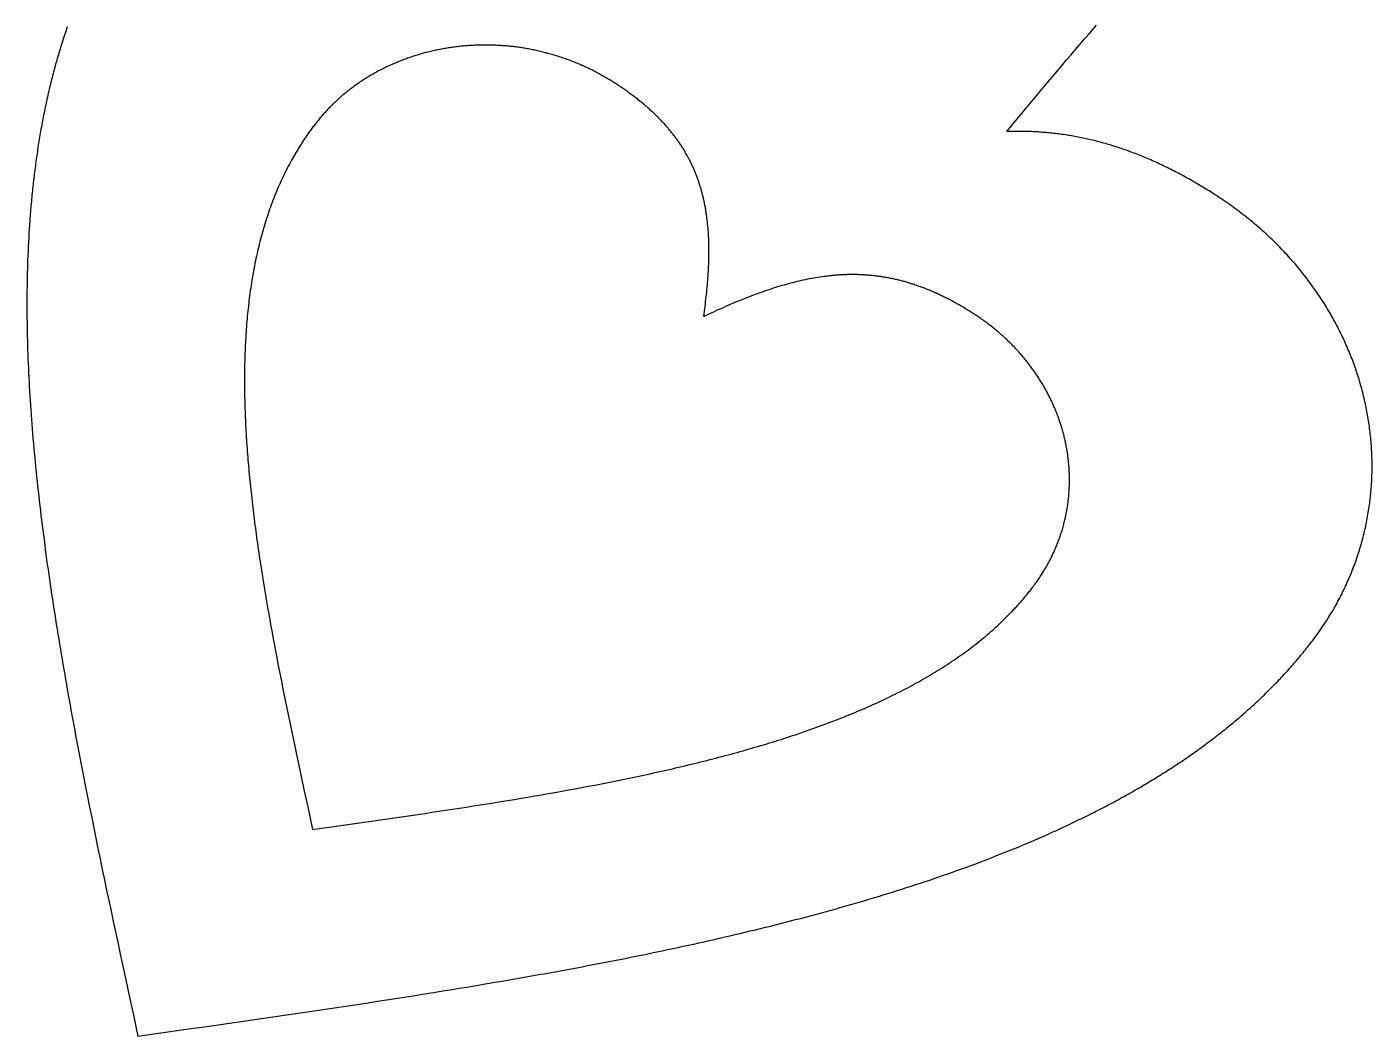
# Model space of a CAD drawing. Extents: x 1245 to 1830, y 1052 to 1456.
# Drawn here: x 1617.32 to 1649.19, y 1052.49 to 1076.4 of the extents above; entities that cross this region are included whole.
import ezdxf

# ---------------------------------------------------------------- set-up
doc = ezdxf.new("R2010")
doc.units = 0
doc.layers.add('color#3f3f3fff', color=1, linetype='CONTINUOUS')

msp = doc.modelspace()

# ---------------------------------------------------------------- linework, layer by layer
at = {"layer": 'color#3f3f3fff'}
msp.add_lwpolyline([(1618.276, 1076.405), (1618.261, 1076.361), (1618.246, 1076.318), (1618.231, 1076.274), (1618.216, 1076.23), (1618.202, 1076.186), (1618.188, 1076.142), (1618.173, 1076.098), (1618.159, 1076.054), (1618.145, 1076.01), (1618.131, 1075.965), (1618.118, 1075.921), (1618.104, 1075.877), (1618.09, 1075.832), (1618.077, 1075.787), (1618.064, 1075.743), (1618.051, 1075.698), (1618.038, 1075.653), (1618.025, 1075.608), (1618.012, 1075.563), (1618, 1075.518), (1617.987, 1075.473), (1617.975, 1075.427), (1617.963, 1075.382), (1617.95, 1075.336), (1617.938, 1075.291), (1617.927, 1075.245), (1617.915, 1075.2), (1617.903, 1075.154), (1617.892, 1075.108), (1617.881, 1075.062), (1617.869, 1075.016), (1617.858, 1074.97), (1617.847, 1074.924), (1617.836, 1074.877), (1617.826, 1074.831), (1617.815, 1074.785), (1617.805, 1074.738), (1617.794, 1074.692), (1617.784, 1074.645), (1617.774, 1074.598), (1617.764, 1074.551), (1617.754, 1074.505), (1617.744, 1074.458), (1617.735, 1074.411), (1617.725, 1074.363), (1617.716, 1074.316), (1617.706, 1074.269), (1617.697, 1074.222), (1617.688, 1074.174), (1617.679, 1074.127), (1617.671, 1074.079), (1617.662, 1074.031), (1617.653, 1073.984), (1617.645, 1073.936), (1617.637, 1073.888), (1617.628, 1073.84), (1617.62, 1073.792), (1617.612, 1073.744), (1617.604, 1073.696), (1617.597, 1073.648), (1617.589, 1073.599), (1617.581, 1073.551), (1617.574, 1073.502), (1617.567, 1073.454), (1617.559, 1073.405), (1617.552, 1073.357), (1617.545, 1073.308), (1617.539, 1073.259), (1617.532, 1073.21), (1617.525, 1073.161), (1617.519, 1073.112), (1617.512, 1073.063), (1617.506, 1073.014), (1617.5, 1072.965), (1617.494, 1072.915), (1617.488, 1072.866), (1617.482, 1072.816), (1617.476, 1072.767), (1617.471, 1072.717), (1617.465, 1072.668), (1617.46, 1072.618), (1617.454, 1072.568), (1617.449, 1072.518), (1617.444, 1072.468), (1617.439, 1072.418), (1617.434, 1072.368), (1617.429, 1072.318), (1617.425, 1072.268), (1617.42, 1072.217), (1617.416, 1072.167), (1617.411, 1072.117), (1617.407, 1072.066), (1617.403, 1072.016), (1617.399, 1071.965), (1617.395, 1071.914), (1617.391, 1071.863), (1617.387, 1071.813), (1617.38, 1071.711), (1617.373, 1071.609), (1617.367, 1071.506), (1617.361, 1071.404), (1617.356, 1071.301), (1617.351, 1071.198), (1617.346, 1071.094), (1617.341, 1070.99), (1617.337, 1070.887), (1617.334, 1070.782), (1617.331, 1070.678), (1617.328, 1070.573), (1617.326, 1070.468), (1617.324, 1070.363), (1617.322, 1070.258), (1617.321, 1070.152), (1617.32, 1070.046), (1617.319, 1069.94), (1617.319, 1069.834), (1617.319, 1069.727), (1617.32, 1069.62), (1617.321, 1069.513), (1617.322, 1069.406), (1617.324, 1069.299), (1617.326, 1069.191), (1617.328, 1069.083), (1617.331, 1068.975), (1617.334, 1068.866), (1617.337, 1068.758), (1617.341, 1068.649), (1617.345, 1068.54), (1617.349, 1068.43), (1617.354, 1068.321), (1617.359, 1068.211), (1617.364, 1068.101), (1617.37, 1067.991), (1617.376, 1067.881), (1617.382, 1067.77), (1617.389, 1067.66), (1617.396, 1067.549), (1617.403, 1067.437), (1617.411, 1067.326), (1617.419, 1067.215), (1617.427, 1067.103), (1617.436, 1066.991), (1617.445, 1066.879), (1617.454, 1066.766), (1617.463, 1066.654), (1617.473, 1066.541), (1617.483, 1066.428), (1617.493, 1066.315), (1617.504, 1066.202), (1617.514, 1066.089), (1617.526, 1065.975), (1617.537, 1065.861), (1617.549, 1065.747), (1617.561, 1065.633), (1617.573, 1065.519), (1617.585, 1065.404), (1617.598, 1065.29), (1617.611, 1065.175), (1617.624, 1065.06), (1617.638, 1064.945), (1617.652, 1064.829), (1617.666, 1064.714), (1617.68, 1064.598), (1617.695, 1064.482), (1617.709, 1064.366), (1617.725, 1064.25), (1617.74, 1064.134), (1617.755, 1064.018), (1617.771, 1063.901), (1617.787, 1063.784), (1617.803, 1063.667), (1617.82, 1063.55), (1617.836, 1063.433), (1617.853, 1063.316), (1617.87, 1063.198), (1617.888, 1063.081), (1617.905, 1062.963), (1617.923, 1062.845), (1617.941, 1062.727), (1617.959, 1062.609), (1617.978, 1062.491), (1617.996, 1062.372), (1618.015, 1062.254), (1618.034, 1062.135), (1618.053, 1062.016), (1618.073, 1061.897), (1618.092, 1061.778), (1618.112, 1061.659), (1618.132, 1061.54), (1618.152, 1061.42), (1618.172, 1061.301), (1618.193, 1061.181), (1618.214, 1061.062), (1618.234, 1060.942), (1618.255, 1060.822), (1618.277, 1060.702), (1618.298, 1060.581), (1618.319, 1060.461), (1618.341, 1060.341), (1618.363, 1060.22), (1618.385, 1060.1), (1618.407, 1059.979), (1618.429, 1059.858), (1618.452, 1059.737), (1618.474, 1059.616), (1618.497, 1059.495), (1618.52, 1059.374), (1618.543, 1059.253), (1618.566, 1059.132), (1618.589, 1059.01), (1618.613, 1058.889), (1618.636, 1058.767), (1618.66, 1058.645), (1618.708, 1058.402), (1618.756, 1058.158), (1618.805, 1057.914), (1618.854, 1057.669), (1618.903, 1057.424), (1618.953, 1057.179), (1619.003, 1056.934), (1619.054, 1056.689), (1619.105, 1056.443), (1619.156, 1056.197), (1619.208, 1055.951), (1619.26, 1055.705), (1619.312, 1055.458), (1619.364, 1055.212), (1619.417, 1054.965), (1619.47, 1054.718), (1619.523, 1054.471), (1619.576, 1054.224), (1619.629, 1053.977), (1619.736, 1053.483), (1619.843, 1052.988), (1619.95, 1052.493), (1620.494, 1052.57), (1621.037, 1052.647), (1621.579, 1052.724), (1621.851, 1052.762), (1622.122, 1052.801), (1622.393, 1052.84), (1622.663, 1052.878), (1622.934, 1052.918), (1623.204, 1052.957), (1623.474, 1052.996), (1623.744, 1053.035), (1624.014, 1053.075), (1624.283, 1053.115), (1624.552, 1053.155), (1624.82, 1053.195), (1625.089, 1053.236), (1625.357, 1053.277), (1625.624, 1053.318), (1625.891, 1053.359), (1626.158, 1053.4), (1626.424, 1053.442), (1626.69, 1053.484), (1626.955, 1053.527), (1627.219, 1053.57), (1627.352, 1053.591), (1627.484, 1053.613), (1627.615, 1053.635), (1627.747, 1053.656), (1627.879, 1053.678), (1628.01, 1053.7), (1628.141, 1053.722), (1628.272, 1053.744), (1628.403, 1053.767), (1628.534, 1053.789), (1628.665, 1053.812), (1628.795, 1053.834), (1628.926, 1053.857), (1629.056, 1053.88), (1629.186, 1053.903), (1629.316, 1053.926), (1629.445, 1053.949), (1629.575, 1053.972), (1629.704, 1053.995), (1629.833, 1054.019), (1629.962, 1054.042), (1630.091, 1054.066), (1630.219, 1054.09), (1630.348, 1054.114), (1630.476, 1054.138), (1630.604, 1054.162), (1630.732, 1054.186), (1630.859, 1054.211), (1630.987, 1054.235), (1631.114, 1054.26), (1631.241, 1054.285), (1631.368, 1054.31), (1631.494, 1054.335), (1631.62, 1054.36), (1631.747, 1054.386), (1631.872, 1054.411), (1631.998, 1054.437), (1632.123, 1054.463), (1632.249, 1054.489), (1632.374, 1054.515), (1632.498, 1054.541), (1632.623, 1054.568), (1632.747, 1054.594), (1632.871, 1054.621), (1632.995, 1054.648), (1633.118, 1054.675), (1633.242, 1054.702), (1633.365, 1054.73), (1633.488, 1054.757), (1633.61, 1054.785), (1633.732, 1054.813), (1633.854, 1054.841), (1633.976, 1054.869), (1634.098, 1054.897), (1634.219, 1054.926), (1634.34, 1054.955), (1634.46, 1054.984), (1634.581, 1055.013), (1634.701, 1055.042), (1634.821, 1055.071), (1634.94, 1055.101), (1635.06, 1055.131), (1635.179, 1055.161), (1635.297, 1055.191), (1635.416, 1055.221), (1635.534, 1055.252), (1635.651, 1055.283), (1635.769, 1055.313), (1635.886, 1055.345), (1636.003, 1055.376), (1636.12, 1055.407), (1636.236, 1055.439), (1636.352, 1055.471), (1636.468, 1055.503), (1636.583, 1055.536), (1636.698, 1055.568), (1636.813, 1055.601), (1636.927, 1055.634), (1637.041, 1055.667), (1637.155, 1055.7), (1637.268, 1055.734), (1637.381, 1055.768), (1637.494, 1055.802), (1637.606, 1055.836), (1637.718, 1055.87), (1637.83, 1055.905), (1637.941, 1055.94), (1638.052, 1055.975), (1638.163, 1056.011), (1638.273, 1056.046), (1638.383, 1056.082), (1638.492, 1056.118), (1638.602, 1056.154), (1638.71, 1056.191), (1638.819, 1056.227), (1638.927, 1056.264), (1639.035, 1056.302), (1639.142, 1056.339), (1639.249, 1056.377), (1639.356, 1056.415), (1639.462, 1056.453), (1639.568, 1056.491), (1639.673, 1056.53), (1639.778, 1056.569), (1639.883, 1056.608), (1639.987, 1056.648), (1640.091, 1056.688), (1640.194, 1056.727), (1640.297, 1056.768), (1640.4, 1056.808), (1640.502, 1056.849), (1640.604, 1056.89), (1640.705, 1056.931), (1640.806, 1056.973), (1640.907, 1057.015), (1641.007, 1057.057), (1641.107, 1057.099), (1641.206, 1057.142), (1641.305, 1057.184), (1641.404, 1057.228), (1641.453, 1057.249), (1641.502, 1057.271), (1641.55, 1057.293), (1641.599, 1057.315), (1641.648, 1057.337), (1641.696, 1057.359), (1641.745, 1057.381), (1641.793, 1057.403), (1641.841, 1057.425), (1641.889, 1057.448), (1641.937, 1057.47), (1641.985, 1057.493), (1642.033, 1057.515), (1642.081, 1057.538), (1642.128, 1057.56), (1642.175, 1057.583), (1642.223, 1057.606), (1642.27, 1057.629), (1642.317, 1057.652), (1642.364, 1057.675), (1642.411, 1057.698), (1642.458, 1057.721), (1642.504, 1057.744), (1642.551, 1057.768), (1642.597, 1057.791), (1642.643, 1057.815), (1642.689, 1057.838), (1642.735, 1057.862), (1642.781, 1057.886), (1642.827, 1057.909), (1642.873, 1057.933), (1642.918, 1057.957), (1642.964, 1057.981), (1643.009, 1058.005), (1643.054, 1058.03), (1643.1, 1058.054), (1643.145, 1058.078), (1643.189, 1058.102), (1643.234, 1058.127), (1643.279, 1058.152), (1643.323, 1058.176), (1643.368, 1058.201), (1643.412, 1058.226), (1643.456, 1058.25), (1643.5, 1058.275), (1643.544, 1058.3), (1643.588, 1058.326), (1643.631, 1058.351), (1643.675, 1058.376), (1643.718, 1058.401), (1643.762, 1058.427), (1643.805, 1058.452), (1643.848, 1058.478), (1643.891, 1058.503), (1643.933, 1058.529), (1643.976, 1058.555), (1644.019, 1058.581), (1644.061, 1058.607), (1644.103, 1058.633), (1644.145, 1058.659), (1644.187, 1058.685), (1644.229, 1058.712), (1644.271, 1058.738), (1644.313, 1058.764), (1644.354, 1058.791), (1644.396, 1058.818), (1644.437, 1058.844), (1644.478, 1058.871), (1644.519, 1058.898), (1644.56, 1058.925), (1644.601, 1058.952), (1644.641, 1058.979), (1644.682, 1059.006), (1644.722, 1059.034), (1644.762, 1059.061), (1644.802, 1059.088), (1644.842, 1059.116), (1644.882, 1059.144), (1644.922, 1059.171), (1644.961, 1059.199), (1645.001, 1059.227), (1645.04, 1059.255), (1645.079, 1059.283), (1645.118, 1059.311), (1645.157, 1059.339), (1645.196, 1059.368), (1645.235, 1059.396), (1645.273, 1059.425), (1645.311, 1059.453), (1645.35, 1059.482), (1645.388, 1059.511), (1645.426, 1059.54), (1645.463, 1059.568), (1645.501, 1059.597), (1645.539, 1059.627), (1645.576, 1059.656), (1645.613, 1059.685), (1645.65, 1059.714), (1645.687, 1059.744), (1645.724, 1059.773), (1645.761, 1059.803), (1645.798, 1059.833), (1645.834, 1059.863), (1645.87, 1059.892), (1645.906, 1059.922), (1645.942, 1059.953), (1645.978, 1059.983), (1646.014, 1060.013), (1646.05, 1060.043), (1646.085, 1060.074), (1646.12, 1060.104), (1646.155, 1060.135), (1646.191, 1060.166), (1646.225, 1060.197), (1646.26, 1060.227), (1646.295, 1060.258), (1646.329, 1060.29), (1646.363, 1060.321), (1646.398, 1060.352), (1646.432, 1060.383), (1646.465, 1060.415), (1646.499, 1060.446), (1646.533, 1060.478), (1646.566, 1060.51), (1646.599, 1060.542), (1646.633, 1060.574), (1646.666, 1060.606), (1646.698, 1060.638), (1646.731, 1060.67), (1646.764, 1060.702), (1646.796, 1060.735), (1646.828, 1060.767), (1646.86, 1060.8), (1646.892, 1060.832), (1646.924, 1060.865), (1646.956, 1060.898), (1646.987, 1060.931), (1647.019, 1060.964), (1647.05, 1060.997), (1647.081, 1061.031), (1647.112, 1061.064), (1647.142, 1061.098), (1647.173, 1061.131), (1647.203, 1061.165), (1647.234, 1061.199), (1647.264, 1061.232), (1647.294, 1061.266), (1647.324, 1061.3), (1647.353, 1061.335), (1647.383, 1061.369), (1647.412, 1061.403), (1647.441, 1061.438), (1647.47, 1061.472), (1647.499, 1061.507), (1647.528, 1061.542), (1647.557, 1061.577), (1647.585, 1061.611), (1647.613, 1061.647), (1647.641, 1061.682), (1647.669, 1061.717), (1647.697, 1061.752), (1647.725, 1061.788), (1647.752, 1061.823), (1647.78, 1061.859), (1647.81, 1061.899), (1647.839, 1061.938), (1647.868, 1061.978), (1647.897, 1062.018), (1647.926, 1062.058), (1647.954, 1062.098), (1647.982, 1062.138), (1648.01, 1062.178), (1648.037, 1062.219), (1648.064, 1062.259), (1648.091, 1062.3), (1648.117, 1062.341), (1648.143, 1062.382), (1648.169, 1062.423), (1648.194, 1062.464), (1648.219, 1062.505), (1648.244, 1062.546), (1648.268, 1062.588), (1648.292, 1062.629), (1648.316, 1062.671), (1648.339, 1062.713), (1648.362, 1062.754), (1648.385, 1062.796), (1648.407, 1062.838), (1648.43, 1062.88), (1648.451, 1062.923), (1648.473, 1062.965), (1648.494, 1063.007), (1648.515, 1063.05), (1648.535, 1063.092), (1648.555, 1063.135), (1648.575, 1063.178), (1648.595, 1063.221), (1648.614, 1063.263), (1648.633, 1063.306), (1648.652, 1063.349), (1648.67, 1063.393), (1648.688, 1063.436), (1648.705, 1063.479), (1648.723, 1063.522), (1648.74, 1063.566), (1648.756, 1063.609), (1648.773, 1063.653), (1648.789, 1063.697), (1648.804, 1063.74), (1648.82, 1063.784), (1648.835, 1063.828), (1648.85, 1063.872), (1648.864, 1063.916), (1648.878, 1063.96), (1648.892, 1064.004), (1648.906, 1064.048), (1648.919, 1064.092), (1648.932, 1064.136), (1648.944, 1064.181), (1648.957, 1064.225), (1648.969, 1064.27), (1648.98, 1064.314), (1648.991, 1064.358), (1649.002, 1064.403), (1649.013, 1064.448), (1649.024, 1064.492), (1649.034, 1064.537), (1649.043, 1064.582), (1649.053, 1064.627), (1649.062, 1064.671), (1649.071, 1064.716), (1649.079, 1064.761), (1649.088, 1064.806), (1649.095, 1064.851), (1649.103, 1064.896), (1649.11, 1064.941), (1649.117, 1064.986), (1649.124, 1065.031), (1649.13, 1065.076), (1649.136, 1065.122), (1649.142, 1065.167), (1649.148, 1065.212), (1649.153, 1065.257), (1649.157, 1065.303), (1649.162, 1065.348), (1649.166, 1065.393), (1649.17, 1065.438), (1649.174, 1065.484), (1649.177, 1065.529), (1649.18, 1065.574), (1649.183, 1065.62), (1649.185, 1065.665), (1649.187, 1065.711), (1649.189, 1065.756), (1649.19, 1065.801), (1649.191, 1065.847), (1649.192, 1065.892), (1649.193, 1065.938), (1649.193, 1065.983), (1649.193, 1066.029), (1649.193, 1066.074), (1649.192, 1066.12), (1649.191, 1066.165), (1649.19, 1066.21), (1649.188, 1066.256), (1649.186, 1066.301), (1649.184, 1066.347), (1649.182, 1066.392), (1649.179, 1066.437), (1649.176, 1066.483), (1649.173, 1066.528), (1649.169, 1066.574), (1649.165, 1066.619), (1649.161, 1066.664), (1649.156, 1066.71), (1649.151, 1066.755), (1649.146, 1066.8), (1649.141, 1066.845), (1649.135, 1066.891), (1649.129, 1066.936), (1649.123, 1066.981), (1649.116, 1067.026), (1649.109, 1067.071), (1649.102, 1067.116), (1649.095, 1067.161), (1649.087, 1067.206), (1649.079, 1067.251), (1649.07, 1067.296), (1649.062, 1067.341), (1649.053, 1067.386), (1649.043, 1067.431), (1649.034, 1067.476), (1649.024, 1067.521), (1649.014, 1067.565), (1649.003, 1067.61), (1648.992, 1067.655), (1648.981, 1067.699), (1648.97, 1067.744), (1648.959, 1067.788), (1648.947, 1067.833), (1648.934, 1067.877), (1648.922, 1067.921), (1648.909, 1067.966), (1648.896, 1068.01), (1648.883, 1068.054), (1648.869, 1068.098), (1648.855, 1068.142), (1648.841, 1068.186), (1648.826, 1068.23), (1648.812, 1068.274), (1648.797, 1068.318), (1648.781, 1068.361), (1648.766, 1068.405), (1648.75, 1068.449), (1648.733, 1068.492), (1648.717, 1068.536), (1648.7, 1068.579), (1648.683, 1068.622), (1648.666, 1068.666), (1648.648, 1068.709), (1648.63, 1068.752), (1648.612, 1068.795), (1648.593, 1068.838), (1648.574, 1068.881), (1648.555, 1068.923), (1648.536, 1068.966), (1648.516, 1069.009), (1648.496, 1069.051), (1648.476, 1069.093), (1648.456, 1069.136), (1648.435, 1069.178), (1648.414, 1069.22), (1648.392, 1069.262), (1648.371, 1069.304), (1648.349, 1069.346), (1648.327, 1069.388), (1648.304, 1069.429), (1648.282, 1069.471), (1648.259, 1069.512), (1648.235, 1069.554), (1648.212, 1069.595), (1648.188, 1069.636), (1648.164, 1069.677), (1648.139, 1069.718), (1648.114, 1069.759), (1648.089, 1069.8), (1648.064, 1069.84), (1648.039, 1069.881), (1648.013, 1069.921), (1647.987, 1069.961), (1647.96, 1070.002), (1647.934, 1070.042), (1647.907, 1070.082), (1647.88, 1070.121), (1647.852, 1070.161), (1647.824, 1070.2), (1647.796, 1070.24), (1647.768, 1070.279), (1647.74, 1070.318), (1647.711, 1070.357), (1647.682, 1070.396), (1647.652, 1070.435), (1647.623, 1070.474), (1647.593, 1070.512), (1647.562, 1070.551), (1647.532, 1070.589), (1647.501, 1070.627), (1647.47, 1070.665), (1647.439, 1070.703), (1647.407, 1070.74), (1647.376, 1070.778), (1647.343, 1070.815), (1647.311, 1070.853), (1647.278, 1070.89), (1647.245, 1070.927), (1647.212, 1070.963), (1647.179, 1071), (1647.145, 1071.037), (1647.111, 1071.073), (1647.077, 1071.109), (1647.042, 1071.145), (1647.008, 1071.181), (1646.972, 1071.217), (1646.937, 1071.252), (1646.902, 1071.288), (1646.866, 1071.323), (1646.83, 1071.358), (1646.793, 1071.393), (1646.756, 1071.428), (1646.72, 1071.462), (1646.682, 1071.497), (1646.645, 1071.531), (1646.607, 1071.565), (1646.569, 1071.599), (1646.531, 1071.633), (1646.492, 1071.666), (1646.454, 1071.7), (1646.415, 1071.733), (1646.375, 1071.766), (1646.336, 1071.799), (1646.296, 1071.831), (1646.256, 1071.864), (1646.215, 1071.896), (1646.175, 1071.928), (1646.134, 1071.96), (1646.093, 1071.992), (1646.051, 1072.023), (1646.01, 1072.055), (1645.968, 1072.086), (1645.926, 1072.117), (1645.883, 1072.148), (1645.84, 1072.178), (1645.798, 1072.209), (1645.754, 1072.239), (1645.711, 1072.269), (1645.667, 1072.299), (1645.623, 1072.328), (1645.579, 1072.357), (1645.534, 1072.387), (1645.49, 1072.416), (1645.449, 1072.441), (1645.409, 1072.467), (1645.369, 1072.492), (1645.329, 1072.517), (1645.289, 1072.542), (1645.249, 1072.567), (1645.209, 1072.591), (1645.169, 1072.615), (1645.129, 1072.639), (1645.089, 1072.663), (1645.049, 1072.686), (1645.009, 1072.71), (1644.969, 1072.733), (1644.93, 1072.755), (1644.89, 1072.778), (1644.851, 1072.8), (1644.811, 1072.822), (1644.772, 1072.844), (1644.732, 1072.866), (1644.693, 1072.887), (1644.653, 1072.908), (1644.614, 1072.929), (1644.575, 1072.95), (1644.535, 1072.97), (1644.496, 1072.99), (1644.457, 1073.01), (1644.418, 1073.03), (1644.379, 1073.05), (1644.339, 1073.069), (1644.3, 1073.088), (1644.261, 1073.107), (1644.222, 1073.125), (1644.183, 1073.144), (1644.144, 1073.162), (1644.106, 1073.18), (1644.067, 1073.198), (1644.028, 1073.215), (1643.989, 1073.232), (1643.95, 1073.25), (1643.911, 1073.266), (1643.873, 1073.283), (1643.834, 1073.299), (1643.795, 1073.316), (1643.757, 1073.331), (1643.718, 1073.347), (1643.679, 1073.363), (1643.641, 1073.378), (1643.602, 1073.393), (1643.564, 1073.408), (1643.525, 1073.423), (1643.487, 1073.437), (1643.448, 1073.451), (1643.41, 1073.465), (1643.371, 1073.479), (1643.333, 1073.492), (1643.295, 1073.506), (1643.256, 1073.519), (1643.218, 1073.532), (1643.18, 1073.544), (1643.141, 1073.557), (1643.103, 1073.569), (1643.065, 1073.581), (1643.026, 1073.593), (1642.988, 1073.605), (1642.95, 1073.616), (1642.912, 1073.627), (1642.873, 1073.638), (1642.835, 1073.649), (1642.797, 1073.66), (1642.759, 1073.67), (1642.72, 1073.68), (1642.682, 1073.69), (1642.644, 1073.7), (1642.606, 1073.709), (1642.568, 1073.719), (1642.53, 1073.728), (1642.492, 1073.736), (1642.453, 1073.745), (1642.415, 1073.754), (1642.377, 1073.762), (1642.339, 1073.77), (1642.301, 1073.778), (1642.263, 1073.785), (1642.225, 1073.793), (1642.186, 1073.8), (1642.148, 1073.807), (1642.11, 1073.814), (1642.072, 1073.821), (1642.034, 1073.827), (1641.996, 1073.833), (1641.958, 1073.839), (1641.92, 1073.845), (1641.881, 1073.851), (1641.843, 1073.856), (1641.805, 1073.861), (1641.767, 1073.866), (1641.729, 1073.871), (1641.691, 1073.876), (1641.652, 1073.88), (1641.614, 1073.884), (1641.576, 1073.888), (1641.538, 1073.892), (1641.5, 1073.896), (1641.461, 1073.899), (1641.423, 1073.902), (1641.385, 1073.905), (1641.347, 1073.908), (1641.308, 1073.911), (1641.27, 1073.913), (1641.232, 1073.915), (1641.193, 1073.917), (1641.155, 1073.919), (1641.117, 1073.921), (1641.078, 1073.922), (1641.04, 1073.924), (1641.002, 1073.925), (1640.963, 1073.926), (1640.925, 1073.926), (1640.886, 1073.927), (1640.848, 1073.927), (1640.809, 1073.927), (1640.771, 1073.927), (1640.732, 1073.927), (1640.694, 1073.926), (1640.655, 1073.926), (1640.617, 1073.925), (1640.578, 1073.924), (1640.539, 1073.923), (1640.628, 1074.031), (1640.716, 1074.138), (1640.805, 1074.246), (1640.893, 1074.353), (1640.982, 1074.46), (1641.071, 1074.567), (1641.159, 1074.673), (1641.248, 1074.78), (1641.336, 1074.886), (1641.425, 1074.991), (1641.513, 1075.097), (1641.602, 1075.202), (1641.69, 1075.307), (1641.779, 1075.412), (1641.867, 1075.516), (1641.956, 1075.621), (1642.044, 1075.725), (1642.133, 1075.828), (1642.221, 1075.932), (1642.31, 1076.035), (1642.398, 1076.138), (1642.487, 1076.241), (1642.575, 1076.343), (1642.663, 1076.446)], dxfattribs=at)
msp.add_lwpolyline([(1633.356, 1069.539), (1633.365, 1069.599), (1633.373, 1069.658), (1633.381, 1069.717), (1633.388, 1069.776), (1633.395, 1069.834), (1633.402, 1069.892), (1633.409, 1069.95), (1633.416, 1070.007), (1633.422, 1070.064), (1633.428, 1070.121), (1633.433, 1070.177), (1633.438, 1070.233), (1633.443, 1070.289), (1633.448, 1070.344), (1633.452, 1070.399), (1633.456, 1070.454), (1633.46, 1070.509), (1633.464, 1070.563), (1633.467, 1070.617), (1633.47, 1070.67), (1633.472, 1070.723), (1633.474, 1070.776), (1633.476, 1070.829), (1633.478, 1070.881), (1633.479, 1070.933), (1633.48, 1070.985), (1633.48, 1071.037), (1633.48, 1071.088), (1633.48, 1071.139), (1633.479, 1071.189), (1633.479, 1071.24), (1633.477, 1071.29), (1633.476, 1071.339), (1633.474, 1071.389), (1633.471, 1071.438), (1633.469, 1071.487), (1633.466, 1071.536), (1633.462, 1071.584), (1633.458, 1071.632), (1633.454, 1071.68), (1633.449, 1071.728), (1633.445, 1071.775), (1633.439, 1071.822), (1633.433, 1071.869), (1633.427, 1071.915), (1633.424, 1071.938), (1633.421, 1071.962), (1633.417, 1071.985), (1633.414, 1072.008), (1633.41, 1072.031), (1633.406, 1072.053), (1633.403, 1072.076), (1633.399, 1072.099), (1633.395, 1072.122), (1633.39, 1072.144), (1633.386, 1072.167), (1633.382, 1072.189), (1633.377, 1072.212), (1633.373, 1072.234), (1633.368, 1072.256), (1633.363, 1072.279), (1633.359, 1072.301), (1633.354, 1072.323), (1633.348, 1072.345), (1633.343, 1072.367), (1633.338, 1072.389), (1633.333, 1072.411), (1633.327, 1072.433), (1633.321, 1072.455), (1633.316, 1072.476), (1633.31, 1072.498), (1633.304, 1072.52), (1633.298, 1072.541), (1633.292, 1072.563), (1633.285, 1072.584), (1633.279, 1072.605), (1633.273, 1072.627), (1633.266, 1072.648), (1633.259, 1072.669), (1633.252, 1072.69), (1633.245, 1072.712), (1633.238, 1072.733), (1633.231, 1072.754), (1633.224, 1072.775), (1633.217, 1072.795), (1633.209, 1072.816), (1633.201, 1072.837), (1633.194, 1072.858), (1633.186, 1072.879), (1633.178, 1072.899), (1633.17, 1072.92), (1633.161, 1072.94), (1633.153, 1072.961), (1633.145, 1072.981), (1633.136, 1073.001), (1633.127, 1073.022), (1633.119, 1073.042), (1633.11, 1073.062), (1633.101, 1073.082), (1633.091, 1073.103), (1633.082, 1073.123), (1633.073, 1073.143), (1633.063, 1073.163), (1633.054, 1073.182), (1633.044, 1073.202), (1633.034, 1073.222), (1633.024, 1073.242), (1633.014, 1073.262), (1633.004, 1073.281), (1632.993, 1073.301), (1632.983, 1073.32), (1632.972, 1073.34), (1632.961, 1073.359), (1632.95, 1073.379), (1632.939, 1073.398), (1632.928, 1073.418), (1632.917, 1073.437), (1632.906, 1073.456), (1632.894, 1073.475), (1632.882, 1073.495), (1632.871, 1073.514), (1632.859, 1073.533), (1632.847, 1073.552), (1632.834, 1073.571), (1632.822, 1073.59), (1632.81, 1073.609), (1632.797, 1073.627), (1632.785, 1073.646), (1632.772, 1073.665), (1632.759, 1073.684), (1632.746, 1073.702), (1632.733, 1073.721), (1632.719, 1073.74), (1632.706, 1073.758), (1632.692, 1073.777), (1632.678, 1073.795), (1632.664, 1073.813), (1632.65, 1073.832), (1632.636, 1073.85), (1632.622, 1073.868), (1632.608, 1073.887), (1632.593, 1073.905), (1632.578, 1073.923), (1632.564, 1073.941), (1632.549, 1073.959), (1632.533, 1073.977), (1632.518, 1073.995), (1632.503, 1074.013), (1632.487, 1074.031), (1632.472, 1074.049), (1632.456, 1074.067), (1632.44, 1074.085), (1632.424, 1074.103), (1632.408, 1074.12), (1632.391, 1074.138), (1632.375, 1074.156), (1632.358, 1074.174), (1632.341, 1074.191), (1632.325, 1074.209), (1632.307, 1074.226), (1632.29, 1074.244), (1632.273, 1074.261), (1632.255, 1074.279), (1632.238, 1074.296), (1632.22, 1074.313), (1632.202, 1074.331), (1632.184, 1074.348), (1632.166, 1074.365), (1632.147, 1074.383), (1632.129, 1074.4), (1632.11, 1074.417), (1632.091, 1074.434), (1632.072, 1074.451), (1632.053, 1074.468), (1632.034, 1074.485), (1632.015, 1074.502), (1631.995, 1074.519), (1631.975, 1074.536), (1631.956, 1074.553), (1631.936, 1074.57), (1631.915, 1074.587), (1631.895, 1074.604), (1631.875, 1074.62), (1631.854, 1074.637), (1631.833, 1074.654), (1631.812, 1074.671), (1631.791, 1074.687), (1631.77, 1074.704), (1631.749, 1074.72), (1631.727, 1074.737), (1631.705, 1074.754), (1631.684, 1074.77), (1631.662, 1074.787), (1631.639, 1074.803), (1631.617, 1074.819), (1631.595, 1074.836), (1631.572, 1074.852), (1631.549, 1074.869), (1631.526, 1074.885), (1631.503, 1074.901), (1631.48, 1074.918), (1631.457, 1074.934), (1631.433, 1074.95), (1631.409, 1074.966), (1631.385, 1074.982), (1631.361, 1074.999), (1631.337, 1075.015), (1631.313, 1075.031), (1631.288, 1075.047), (1631.264, 1075.063), (1631.239, 1075.079), (1631.211, 1075.097), (1631.183, 1075.114), (1631.156, 1075.131), (1631.128, 1075.148), (1631.1, 1075.165), (1631.072, 1075.182), (1631.044, 1075.199), (1631.016, 1075.215), (1630.988, 1075.231), (1630.96, 1075.247), (1630.931, 1075.263), (1630.903, 1075.279), (1630.875, 1075.294), (1630.846, 1075.309), (1630.818, 1075.324), (1630.789, 1075.339), (1630.76, 1075.354), (1630.732, 1075.369), (1630.703, 1075.383), (1630.674, 1075.397), (1630.645, 1075.411), (1630.616, 1075.425), (1630.587, 1075.439), (1630.558, 1075.452), (1630.529, 1075.466), (1630.5, 1075.479), (1630.47, 1075.492), (1630.441, 1075.505), (1630.412, 1075.517), (1630.382, 1075.53), (1630.353, 1075.542), (1630.323, 1075.554), (1630.294, 1075.566), (1630.264, 1075.578), (1630.234, 1075.589), (1630.205, 1075.601), (1630.175, 1075.612), (1630.145, 1075.623), (1630.115, 1075.634), (1630.086, 1075.645), (1630.056, 1075.655), (1630.026, 1075.666), (1629.996, 1075.676), (1629.966, 1075.686), (1629.936, 1075.696), (1629.905, 1075.705), (1629.875, 1075.715), (1629.845, 1075.724), (1629.815, 1075.733), (1629.785, 1075.742), (1629.754, 1075.751), (1629.724, 1075.76), (1629.694, 1075.768), (1629.663, 1075.776), (1629.633, 1075.785), (1629.603, 1075.792), (1629.572, 1075.8), (1629.542, 1075.808), (1629.511, 1075.815), (1629.481, 1075.822), (1629.45, 1075.83), (1629.419, 1075.836), (1629.389, 1075.843), (1629.358, 1075.85), (1629.328, 1075.856), (1629.297, 1075.862), (1629.266, 1075.868), (1629.236, 1075.874), (1629.205, 1075.88), (1629.174, 1075.885), (1629.143, 1075.891), (1629.113, 1075.896), (1629.082, 1075.901), (1629.051, 1075.906), (1629.02, 1075.911), (1628.989, 1075.915), (1628.959, 1075.919), (1628.928, 1075.924), (1628.897, 1075.928), (1628.866, 1075.931), (1628.835, 1075.935), (1628.804, 1075.938), (1628.773, 1075.942), (1628.743, 1075.945), (1628.712, 1075.948), (1628.681, 1075.951), (1628.65, 1075.953), (1628.619, 1075.956), (1628.588, 1075.958), (1628.557, 1075.96), (1628.527, 1075.962), (1628.496, 1075.964), (1628.465, 1075.966), (1628.434, 1075.967), (1628.403, 1075.968), (1628.372, 1075.97), (1628.341, 1075.971), (1628.311, 1075.971), (1628.28, 1075.972), (1628.249, 1075.972), (1628.218, 1075.973), (1628.187, 1075.973), (1628.157, 1075.973), (1628.126, 1075.973), (1628.095, 1075.972), (1628.064, 1075.972), (1628.034, 1075.971), (1628.003, 1075.97), (1627.972, 1075.969), (1627.942, 1075.968), (1627.911, 1075.966), (1627.88, 1075.965), (1627.85, 1075.963), (1627.819, 1075.961), (1627.789, 1075.959), (1627.758, 1075.957), (1627.728, 1075.955), (1627.697, 1075.952), (1627.667, 1075.95), (1627.636, 1075.947), (1627.606, 1075.944), (1627.575, 1075.94), (1627.545, 1075.937), (1627.515, 1075.934), (1627.485, 1075.93), (1627.454, 1075.926), (1627.424, 1075.922), (1627.394, 1075.918), (1627.364, 1075.914), (1627.334, 1075.909), (1627.304, 1075.904), (1627.274, 1075.9), (1627.244, 1075.895), (1627.214, 1075.889), (1627.184, 1075.884), (1627.154, 1075.879), (1627.124, 1075.873), (1627.094, 1075.867), (1627.065, 1075.861), (1627.035, 1075.855), (1627.005, 1075.849), (1626.976, 1075.842), (1626.946, 1075.836), (1626.917, 1075.829), (1626.887, 1075.822), (1626.858, 1075.815), (1626.828, 1075.808), (1626.799, 1075.8), (1626.77, 1075.793), (1626.741, 1075.785), (1626.712, 1075.777), (1626.682, 1075.769), (1626.653, 1075.761), (1626.624, 1075.752), (1626.596, 1075.744), (1626.567, 1075.735), (1626.538, 1075.726), (1626.509, 1075.717), (1626.481, 1075.708), (1626.452, 1075.699), (1626.423, 1075.689), (1626.395, 1075.679), (1626.367, 1075.67), (1626.338, 1075.66), (1626.31, 1075.65), (1626.282, 1075.639), (1626.254, 1075.629), (1626.225, 1075.618), (1626.197, 1075.607), (1626.17, 1075.596), (1626.142, 1075.585), (1626.114, 1075.574), (1626.086, 1075.563), (1626.059, 1075.551), (1626.031, 1075.539), (1626.004, 1075.527), (1625.976, 1075.515), (1625.949, 1075.503), (1625.922, 1075.491), (1625.894, 1075.478), (1625.867, 1075.466), (1625.84, 1075.453), (1625.813, 1075.44), (1625.787, 1075.427), (1625.76, 1075.413), (1625.733, 1075.4), (1625.707, 1075.386), (1625.68, 1075.373), (1625.654, 1075.359), (1625.627, 1075.345), (1625.601, 1075.33), (1625.575, 1075.316), (1625.549, 1075.301), (1625.523, 1075.287), (1625.497, 1075.272), (1625.471, 1075.257), (1625.446, 1075.242), (1625.42, 1075.226), (1625.395, 1075.211), (1625.369, 1075.195), (1625.344, 1075.179), (1625.319, 1075.163), (1625.294, 1075.147), (1625.269, 1075.131), (1625.244, 1075.115), (1625.219, 1075.098), (1625.194, 1075.081), (1625.17, 1075.065), (1625.145, 1075.048), (1625.121, 1075.03), (1625.097, 1075.013), (1625.073, 1074.996), (1625.049, 1074.978), (1625.025, 1074.96), (1625.001, 1074.942), (1624.977, 1074.924), (1624.954, 1074.906), (1624.93, 1074.887), (1624.907, 1074.869), (1624.883, 1074.85), (1624.86, 1074.831), (1624.837, 1074.812), (1624.814, 1074.793), (1624.792, 1074.774), (1624.769, 1074.754), (1624.746, 1074.735), (1624.724, 1074.715), (1624.702, 1074.695), (1624.68, 1074.675), (1624.658, 1074.655), (1624.636, 1074.634), (1624.614, 1074.614), (1624.592, 1074.593), (1624.571, 1074.572), (1624.549, 1074.551), (1624.528, 1074.53), (1624.507, 1074.509), (1624.486, 1074.487), (1624.465, 1074.466), (1624.444, 1074.444), (1624.423, 1074.422), (1624.403, 1074.4), (1624.383, 1074.378), (1624.362, 1074.356), (1624.342, 1074.333), (1624.322, 1074.311), (1624.303, 1074.288), (1624.283, 1074.265), (1624.263, 1074.242), (1624.244, 1074.219), (1624.225, 1074.195), (1624.206, 1074.172), (1624.187, 1074.148), (1624.168, 1074.124), (1624.149, 1074.1), (1624.131, 1074.076), (1624.114, 1074.054), (1624.097, 1074.032), (1624.081, 1074.01), (1624.065, 1073.988), (1624.048, 1073.966), (1624.032, 1073.944), (1624.016, 1073.921), (1624, 1073.899), (1623.984, 1073.877), (1623.968, 1073.854), (1623.953, 1073.831), (1623.937, 1073.809), (1623.922, 1073.786), (1623.906, 1073.763), (1623.891, 1073.741), (1623.876, 1073.718), (1623.861, 1073.695), (1623.845, 1073.672), (1623.831, 1073.649), (1623.816, 1073.626), (1623.801, 1073.603), (1623.786, 1073.579), (1623.772, 1073.556), (1623.757, 1073.533), (1623.743, 1073.509), (1623.729, 1073.486), (1623.714, 1073.462), (1623.7, 1073.439), (1623.686, 1073.415), (1623.672, 1073.391), (1623.659, 1073.368), (1623.645, 1073.344), (1623.631, 1073.32), (1623.618, 1073.296), (1623.604, 1073.272), (1623.591, 1073.248), (1623.564, 1073.2), (1623.538, 1073.151), (1623.512, 1073.102), (1623.487, 1073.053), (1623.462, 1073.004), (1623.437, 1072.955), (1623.413, 1072.905), (1623.389, 1072.855), (1623.365, 1072.805), (1623.342, 1072.755), (1623.319, 1072.704), (1623.297, 1072.654), (1623.274, 1072.603), (1623.252, 1072.551), (1623.231, 1072.5), (1623.21, 1072.448), (1623.189, 1072.396), (1623.168, 1072.344), (1623.148, 1072.292), (1623.128, 1072.239), (1623.109, 1072.187), (1623.089, 1072.134), (1623.07, 1072.081), (1623.052, 1072.027), (1623.034, 1071.974), (1623.016, 1071.92), (1622.998, 1071.866), (1622.981, 1071.812), (1622.964, 1071.757), (1622.947, 1071.703), (1622.931, 1071.648), (1622.915, 1071.593), (1622.899, 1071.538), (1622.884, 1071.482), (1622.869, 1071.427), (1622.854, 1071.371), (1622.84, 1071.315), (1622.826, 1071.259), (1622.812, 1071.202), (1622.798, 1071.146), (1622.785, 1071.089), (1622.772, 1071.032), (1622.759, 1070.975), (1622.747, 1070.917), (1622.735, 1070.86), (1622.723, 1070.802), (1622.712, 1070.744), (1622.701, 1070.686), (1622.69, 1070.628), (1622.679, 1070.569), (1622.669, 1070.51), (1622.659, 1070.452), (1622.649, 1070.393), (1622.64, 1070.333), (1622.631, 1070.274), (1622.622, 1070.214), (1622.613, 1070.155), (1622.605, 1070.095), (1622.597, 1070.035), (1622.589, 1069.974), (1622.581, 1069.914), (1622.574, 1069.853), (1622.567, 1069.792), (1622.56, 1069.731), (1622.554, 1069.67), (1622.548, 1069.609), (1622.542, 1069.547), (1622.536, 1069.486), (1622.531, 1069.424), (1622.526, 1069.362), (1622.521, 1069.3), (1622.516, 1069.238), (1622.512, 1069.175), (1622.508, 1069.112), (1622.504, 1069.05), (1622.5, 1068.987), (1622.497, 1068.924), (1622.493, 1068.86), (1622.491, 1068.797), (1622.488, 1068.733), (1622.486, 1068.67), (1622.483, 1068.606), (1622.481, 1068.542), (1622.48, 1068.477), (1622.478, 1068.413), (1622.477, 1068.349), (1622.476, 1068.284), (1622.475, 1068.219), (1622.475, 1068.154), (1622.474, 1068.089), (1622.474, 1068.024), (1622.474, 1067.959), (1622.475, 1067.893), (1622.475, 1067.827), (1622.476, 1067.762), (1622.477, 1067.696), (1622.478, 1067.63), (1622.48, 1067.563), (1622.481, 1067.497), (1622.483, 1067.431), (1622.485, 1067.364), (1622.488, 1067.297), (1622.49, 1067.23), (1622.493, 1067.163), (1622.496, 1067.096), (1622.499, 1067.029), (1622.502, 1066.961), (1622.506, 1066.894), (1622.509, 1066.826), (1622.513, 1066.758), (1622.517, 1066.69), (1622.521, 1066.622), (1622.526, 1066.554), (1622.531, 1066.486), (1622.535, 1066.418), (1622.54, 1066.349), (1622.546, 1066.28), (1622.551, 1066.212), (1622.557, 1066.143), (1622.562, 1066.074), (1622.568, 1066.005), (1622.575, 1065.935), (1622.581, 1065.866), (1622.587, 1065.797), (1622.594, 1065.727), (1622.601, 1065.657), (1622.608, 1065.588), (1622.615, 1065.518), (1622.622, 1065.448), (1622.63, 1065.378), (1622.638, 1065.307), (1622.645, 1065.237), (1622.653, 1065.167), (1622.661, 1065.096), (1622.67, 1065.025), (1622.678, 1064.955), (1622.687, 1064.884), (1622.696, 1064.813), (1622.705, 1064.742), (1622.714, 1064.671), (1622.723, 1064.6), (1622.732, 1064.528), (1622.742, 1064.457), (1622.751, 1064.385), (1622.761, 1064.314), (1622.771, 1064.242), (1622.781, 1064.17), (1622.791, 1064.098), (1622.802, 1064.026), (1622.812, 1063.954), (1622.823, 1063.882), (1622.834, 1063.81), (1622.845, 1063.738), (1622.856, 1063.665), (1622.867, 1063.593), (1622.878, 1063.52), (1622.89, 1063.448), (1622.901, 1063.375), (1622.924, 1063.229), (1622.948, 1063.083), (1622.973, 1062.937), (1622.998, 1062.791), (1623.023, 1062.644), (1623.048, 1062.497), (1623.075, 1062.349), (1623.101, 1062.202), (1623.128, 1062.054), (1623.155, 1061.906), (1623.183, 1061.758), (1623.211, 1061.609), (1623.239, 1061.46), (1623.268, 1061.311), (1623.297, 1061.162), (1623.326, 1061.013), (1623.356, 1060.863), (1623.385, 1060.713), (1623.415, 1060.563), (1623.446, 1060.413), (1623.476, 1060.263), (1623.507, 1060.113), (1623.538, 1059.962), (1623.57, 1059.811), (1623.601, 1059.661), (1623.633, 1059.51), (1623.664, 1059.359), (1623.696, 1059.207), (1623.729, 1059.056), (1623.761, 1058.905), (1623.826, 1058.602), (1623.891, 1058.299), (1623.956, 1057.996), (1624.022, 1057.692), (1624.088, 1057.389), (1624.754, 1057.483), (1625.087, 1057.53), (1625.42, 1057.577), (1625.752, 1057.625), (1625.918, 1057.649), (1626.084, 1057.673), (1626.249, 1057.697), (1626.415, 1057.721), (1626.58, 1057.746), (1626.745, 1057.77), (1626.91, 1057.795), (1627.075, 1057.819), (1627.239, 1057.844), (1627.404, 1057.869), (1627.568, 1057.894), (1627.732, 1057.92), (1627.895, 1057.945), (1628.058, 1057.971), (1628.221, 1057.997), (1628.384, 1058.023), (1628.546, 1058.049), (1628.708, 1058.075), (1628.87, 1058.102), (1629.031, 1058.129), (1629.192, 1058.156), (1629.353, 1058.184), (1629.513, 1058.211), (1629.673, 1058.239), (1629.832, 1058.267), (1629.991, 1058.296), (1630.149, 1058.324), (1630.307, 1058.353), (1630.465, 1058.383), (1630.622, 1058.412), (1630.779, 1058.442), (1630.935, 1058.472), (1631.09, 1058.503), (1631.168, 1058.518), (1631.245, 1058.534), (1631.323, 1058.55), (1631.4, 1058.565), (1631.477, 1058.581), (1631.554, 1058.597), (1631.631, 1058.613), (1631.707, 1058.629), (1631.784, 1058.645), (1631.86, 1058.661), (1631.936, 1058.677), (1632.012, 1058.694), (1632.088, 1058.71), (1632.164, 1058.727), (1632.24, 1058.744), (1632.315, 1058.76), (1632.391, 1058.777), (1632.466, 1058.794), (1632.541, 1058.811), (1632.615, 1058.829), (1632.69, 1058.846), (1632.765, 1058.863), (1632.839, 1058.881), (1632.913, 1058.898), (1632.987, 1058.916), (1633.061, 1058.934), (1633.135, 1058.952), (1633.208, 1058.97), (1633.281, 1058.988), (1633.355, 1059.006), (1633.428, 1059.025), (1633.5, 1059.043), (1633.573, 1059.062), (1633.645, 1059.081), (1633.718, 1059.099), (1633.79, 1059.118), (1633.862, 1059.138), (1633.933, 1059.157), (1634.005, 1059.176), (1634.076, 1059.196), (1634.147, 1059.215), (1634.218, 1059.235), (1634.289, 1059.255), (1634.359, 1059.275), (1634.43, 1059.295), (1634.5, 1059.315), (1634.57, 1059.335), (1634.64, 1059.356), (1634.709, 1059.376), (1634.778, 1059.397), (1634.848, 1059.418), (1634.916, 1059.439), (1634.985, 1059.46), (1635.054, 1059.481), (1635.122, 1059.503), (1635.19, 1059.524), (1635.258, 1059.546), (1635.325, 1059.568), (1635.393, 1059.59), (1635.46, 1059.612), (1635.527, 1059.634), (1635.594, 1059.657), (1635.66, 1059.679), (1635.727, 1059.702), (1635.793, 1059.725), (1635.858, 1059.748), (1635.924, 1059.771), (1635.989, 1059.794), (1636.055, 1059.817), (1636.119, 1059.841), (1636.184, 1059.865), (1636.248, 1059.889), (1636.313, 1059.913), (1636.377, 1059.937), (1636.44, 1059.961), (1636.504, 1059.986), (1636.567, 1060.01), (1636.63, 1060.035), (1636.693, 1060.06), (1636.755, 1060.085), (1636.817, 1060.111), (1636.879, 1060.136), (1636.941, 1060.162), (1637.002, 1060.188), (1637.063, 1060.214), (1637.124, 1060.24), (1637.185, 1060.266), (1637.245, 1060.292), (1637.306, 1060.319), (1637.365, 1060.346), (1637.425, 1060.373), (1637.484, 1060.4), (1637.543, 1060.427), (1637.602, 1060.455), (1637.661, 1060.483), (1637.719, 1060.51), (1637.777, 1060.539), (1637.834, 1060.567), (1637.892, 1060.595), (1637.949, 1060.624), (1638.006, 1060.653), (1638.062, 1060.681), (1638.119, 1060.711), (1638.175, 1060.74), (1638.23, 1060.769), (1638.286, 1060.799), (1638.341, 1060.829), (1638.396, 1060.859), (1638.45, 1060.889), (1638.504, 1060.92), (1638.558, 1060.95), (1638.612, 1060.981), (1638.665, 1061.012), (1638.718, 1061.044), (1638.771, 1061.075), (1638.823, 1061.107), (1638.875, 1061.138), (1638.927, 1061.17), (1638.979, 1061.203), (1639.03, 1061.235), (1639.081, 1061.268), (1639.131, 1061.3), (1639.181, 1061.333), (1639.231, 1061.367), (1639.281, 1061.4), (1639.33, 1061.434), (1639.379, 1061.468), (1639.428, 1061.502), (1639.476, 1061.536), (1639.524, 1061.57), (1639.571, 1061.605), (1639.619, 1061.64), (1639.666, 1061.675), (1639.712, 1061.71), (1639.759, 1061.746), (1639.805, 1061.782), (1639.85, 1061.818), (1639.895, 1061.854), (1639.94, 1061.89), (1639.985, 1061.927), (1640.029, 1061.964), (1640.073, 1062.001), (1640.117, 1062.038), (1640.16, 1062.076), (1640.203, 1062.113), (1640.245, 1062.151), (1640.287, 1062.189), (1640.329, 1062.228), (1640.371, 1062.267), (1640.412, 1062.305), (1640.452, 1062.345), (1640.493, 1062.384), (1640.533, 1062.423), (1640.573, 1062.463), (1640.612, 1062.503), (1640.651, 1062.544), (1640.67, 1062.564), (1640.689, 1062.584), (1640.708, 1062.604), (1640.727, 1062.625), (1640.746, 1062.645), (1640.765, 1062.666), (1640.784, 1062.686), (1640.803, 1062.707), (1640.821, 1062.728), (1640.84, 1062.749), (1640.858, 1062.769), (1640.876, 1062.79), (1640.895, 1062.811), (1640.913, 1062.832), (1640.931, 1062.853), (1640.949, 1062.875), (1640.966, 1062.896), (1640.984, 1062.917), (1641.002, 1062.938), (1641.019, 1062.96), (1641.037, 1062.981), (1641.054, 1063.003), (1641.071, 1063.024), (1641.088, 1063.046), (1641.105, 1063.067), (1641.122, 1063.089), (1641.139, 1063.111), (1641.156, 1063.133), (1641.174, 1063.157), (1641.193, 1063.181), (1641.21, 1063.206), (1641.228, 1063.23), (1641.246, 1063.255), (1641.263, 1063.279), (1641.28, 1063.304), (1641.297, 1063.329), (1641.314, 1063.354), (1641.33, 1063.378), (1641.347, 1063.403), (1641.363, 1063.428), (1641.379, 1063.453), (1641.395, 1063.479), (1641.41, 1063.504), (1641.426, 1063.529), (1641.441, 1063.554), (1641.456, 1063.58), (1641.47, 1063.605), (1641.485, 1063.631), (1641.499, 1063.656), (1641.513, 1063.682), (1641.527, 1063.708), (1641.541, 1063.734), (1641.555, 1063.759), (1641.568, 1063.785), (1641.581, 1063.811), (1641.594, 1063.837), (1641.607, 1063.863), (1641.619, 1063.889), (1641.632, 1063.915), (1641.644, 1063.942), (1641.656, 1063.968), (1641.668, 1063.994), (1641.679, 1064.021), (1641.691, 1064.047), (1641.702, 1064.073), (1641.713, 1064.1), (1641.724, 1064.126), (1641.734, 1064.153), (1641.745, 1064.18), (1641.755, 1064.206), (1641.765, 1064.233), (1641.775, 1064.26), (1641.785, 1064.287), (1641.794, 1064.314), (1641.803, 1064.34), (1641.812, 1064.367), (1641.821, 1064.394), (1641.83, 1064.421), (1641.838, 1064.448), (1641.847, 1064.475), (1641.855, 1064.502), (1641.863, 1064.53), (1641.87, 1064.557), (1641.878, 1064.584), (1641.885, 1064.611), (1641.892, 1064.639), (1641.899, 1064.666), (1641.906, 1064.693), (1641.913, 1064.721), (1641.919, 1064.748), (1641.925, 1064.775), (1641.931, 1064.803), (1641.937, 1064.83), (1641.943, 1064.858), (1641.948, 1064.885), (1641.953, 1064.913), (1641.958, 1064.94), (1641.963, 1064.968), (1641.968, 1064.996), (1641.972, 1065.023), (1641.976, 1065.051), (1641.981, 1065.078), (1641.984, 1065.106), (1641.988, 1065.134), (1641.992, 1065.162), (1641.995, 1065.189), (1641.998, 1065.217), (1642.001, 1065.245), (1642.004, 1065.273), (1642.006, 1065.3), (1642.009, 1065.328), (1642.011, 1065.356), (1642.013, 1065.384), (1642.015, 1065.412), (1642.017, 1065.439), (1642.018, 1065.467), (1642.019, 1065.495), (1642.02, 1065.523), (1642.021, 1065.551), (1642.022, 1065.579), (1642.022, 1065.607), (1642.023, 1065.634), (1642.023, 1065.662), (1642.023, 1065.69), (1642.023, 1065.718), (1642.022, 1065.746), (1642.022, 1065.774), (1642.021, 1065.802), (1642.02, 1065.829), (1642.019, 1065.857), (1642.018, 1065.885), (1642.016, 1065.913), (1642.014, 1065.941), (1642.012, 1065.969), (1642.01, 1065.997), (1642.008, 1066.024), (1642.006, 1066.052), (1642.003, 1066.08), (1642, 1066.108), (1641.997, 1066.136), (1641.994, 1066.163), (1641.991, 1066.191), (1641.987, 1066.219), (1641.984, 1066.247), (1641.98, 1066.274), (1641.976, 1066.302), (1641.972, 1066.33), (1641.967, 1066.357), (1641.962, 1066.385), (1641.958, 1066.412), (1641.953, 1066.44), (1641.948, 1066.468), (1641.942, 1066.495), (1641.937, 1066.523), (1641.931, 1066.55), (1641.925, 1066.578), (1641.919, 1066.605), (1641.913, 1066.633), (1641.906, 1066.66), (1641.9, 1066.687), (1641.893, 1066.715), (1641.886, 1066.742), (1641.879, 1066.769), (1641.872, 1066.797), (1641.864, 1066.824), (1641.857, 1066.851), (1641.849, 1066.878), (1641.841, 1066.905), (1641.833, 1066.932), (1641.824, 1066.959), (1641.816, 1066.986), (1641.807, 1067.013), (1641.798, 1067.04), (1641.789, 1067.067), (1641.78, 1067.094), (1641.77, 1067.121), (1641.761, 1067.148), (1641.751, 1067.174), (1641.741, 1067.201), (1641.731, 1067.228), (1641.721, 1067.254), (1641.71, 1067.281), (1641.699, 1067.307), (1641.689, 1067.334), (1641.678, 1067.36), (1641.666, 1067.387), (1641.655, 1067.413), (1641.643, 1067.439), (1641.632, 1067.465), (1641.62, 1067.492), (1641.608, 1067.518), (1641.596, 1067.544), (1641.583, 1067.57), (1641.571, 1067.596), (1641.558, 1067.622), (1641.545, 1067.648), (1641.532, 1067.673), (1641.519, 1067.699), (1641.505, 1067.725), (1641.492, 1067.75), (1641.478, 1067.776), (1641.464, 1067.801), (1641.45, 1067.827), (1641.435, 1067.852), (1641.421, 1067.877), (1641.406, 1067.903), (1641.392, 1067.928), (1641.377, 1067.953), (1641.361, 1067.978), (1641.346, 1068.003), (1641.331, 1068.028), (1641.315, 1068.053), (1641.299, 1068.078), (1641.283, 1068.102), (1641.267, 1068.127), (1641.251, 1068.151), (1641.234, 1068.176), (1641.217, 1068.2), (1641.201, 1068.225), (1641.184, 1068.249), (1641.166, 1068.273), (1641.149, 1068.297), (1641.132, 1068.321), (1641.114, 1068.345), (1641.096, 1068.369), (1641.078, 1068.393), (1641.06, 1068.416), (1641.041, 1068.44), (1641.023, 1068.464), (1641.004, 1068.487), (1640.985, 1068.51), (1640.966, 1068.534), (1640.947, 1068.557), (1640.928, 1068.58), (1640.908, 1068.603), (1640.889, 1068.626), (1640.869, 1068.649), (1640.849, 1068.672), (1640.828, 1068.694), (1640.808, 1068.717), (1640.788, 1068.739), (1640.767, 1068.762), (1640.746, 1068.784), (1640.725, 1068.806), (1640.704, 1068.828), (1640.683, 1068.85), (1640.661, 1068.872), (1640.639, 1068.894), (1640.618, 1068.916), (1640.596, 1068.937), (1640.573, 1068.959), (1640.551, 1068.98), (1640.529, 1069.002), (1640.506, 1069.023), (1640.483, 1069.044), (1640.46, 1069.065), (1640.437, 1069.086), (1640.414, 1069.107), (1640.39, 1069.127), (1640.367, 1069.148), (1640.343, 1069.168), (1640.319, 1069.189), (1640.295, 1069.209), (1640.27, 1069.229), (1640.246, 1069.249), (1640.221, 1069.269), (1640.197, 1069.289), (1640.172, 1069.308), (1640.147, 1069.328), (1640.122, 1069.347), (1640.096, 1069.367), (1640.071, 1069.386), (1640.045, 1069.405), (1640.019, 1069.424), (1639.993, 1069.443), (1639.967, 1069.462), (1639.94, 1069.48), (1639.914, 1069.499), (1639.887, 1069.517), (1639.86, 1069.536), (1639.833, 1069.554), (1639.806, 1069.572), (1639.779, 1069.59), (1639.752, 1069.607), (1639.727, 1069.623), (1639.702, 1069.639), (1639.677, 1069.655), (1639.652, 1069.67), (1639.627, 1069.686), (1639.602, 1069.701), (1639.578, 1069.716), (1639.553, 1069.731), (1639.528, 1069.746), (1639.504, 1069.76), (1639.479, 1069.775), (1639.454, 1069.789), (1639.43, 1069.803), (1639.405, 1069.817), (1639.381, 1069.831), (1639.356, 1069.845), (1639.332, 1069.859), (1639.307, 1069.872), (1639.283, 1069.885), (1639.259, 1069.899), (1639.234, 1069.912), (1639.21, 1069.925), (1639.186, 1069.937), (1639.161, 1069.95), (1639.137, 1069.962), (1639.113, 1069.975), (1639.089, 1069.987), (1639.064, 1069.999), (1639.04, 1070.011), (1639.016, 1070.023), (1638.992, 1070.034), (1638.968, 1070.046), (1638.944, 1070.057), (1638.92, 1070.068), (1638.896, 1070.079), (1638.872, 1070.09), (1638.848, 1070.101), (1638.824, 1070.112), (1638.8, 1070.122), (1638.776, 1070.133), (1638.752, 1070.143), (1638.728, 1070.153), (1638.704, 1070.163), (1638.68, 1070.173), (1638.656, 1070.182), (1638.632, 1070.192), (1638.608, 1070.201), (1638.584, 1070.211), (1638.561, 1070.22), (1638.537, 1070.229), (1638.513, 1070.238), (1638.489, 1070.246), (1638.465, 1070.255), (1638.442, 1070.263), (1638.418, 1070.272), (1638.394, 1070.28), (1638.37, 1070.288), (1638.347, 1070.296), (1638.323, 1070.304), (1638.299, 1070.311), (1638.276, 1070.319), (1638.252, 1070.326), (1638.228, 1070.333), (1638.205, 1070.34), (1638.181, 1070.347), (1638.157, 1070.354), (1638.134, 1070.361), (1638.11, 1070.368), (1638.086, 1070.374), (1638.063, 1070.38), (1638.039, 1070.387), (1638.015, 1070.393), (1637.992, 1070.399), (1637.968, 1070.404), (1637.945, 1070.41), (1637.921, 1070.416), (1637.897, 1070.421), (1637.874, 1070.426), (1637.85, 1070.431), (1637.827, 1070.436), (1637.803, 1070.441), (1637.78, 1070.446), (1637.756, 1070.451), (1637.732, 1070.455), (1637.709, 1070.46), (1637.685, 1070.464), (1637.662, 1070.468), (1637.638, 1070.472), (1637.614, 1070.476), (1637.591, 1070.48), (1637.567, 1070.483), (1637.544, 1070.487), (1637.52, 1070.49), (1637.497, 1070.493), (1637.473, 1070.496), (1637.449, 1070.499), (1637.426, 1070.502), (1637.402, 1070.505), (1637.378, 1070.508), (1637.355, 1070.51), (1637.331, 1070.513), (1637.308, 1070.515), (1637.284, 1070.517), (1637.26, 1070.519), (1637.237, 1070.521), (1637.213, 1070.523), (1637.189, 1070.524), (1637.166, 1070.526), (1637.142, 1070.527), (1637.118, 1070.528), (1637.094, 1070.53), (1637.071, 1070.531), (1637.047, 1070.531), (1637.023, 1070.532), (1637, 1070.533), (1636.976, 1070.533), (1636.952, 1070.534), (1636.928, 1070.534), (1636.904, 1070.534), (1636.881, 1070.534), (1636.857, 1070.534), (1636.833, 1070.534), (1636.809, 1070.534), (1636.785, 1070.534), (1636.761, 1070.533), (1636.737, 1070.532), (1636.713, 1070.532), (1636.69, 1070.531), (1636.666, 1070.53), (1636.642, 1070.529), (1636.618, 1070.527), (1636.594, 1070.526), (1636.57, 1070.525), (1636.546, 1070.523), (1636.522, 1070.521), (1636.497, 1070.52), (1636.473, 1070.518), (1636.449, 1070.516), (1636.425, 1070.513), (1636.401, 1070.511), (1636.377, 1070.509), (1636.353, 1070.506), (1636.328, 1070.504), (1636.304, 1070.501), (1636.28, 1070.498), (1636.256, 1070.495), (1636.231, 1070.492), (1636.207, 1070.489), (1636.158, 1070.482), (1636.109, 1070.475), (1636.06, 1070.468), (1636.011, 1070.46), (1635.962, 1070.451), (1635.913, 1070.442), (1635.863, 1070.433), (1635.814, 1070.423), (1635.764, 1070.413), (1635.715, 1070.402), (1635.665, 1070.391), (1635.615, 1070.38), (1635.565, 1070.368), (1635.514, 1070.356), (1635.464, 1070.343), (1635.413, 1070.33), (1635.363, 1070.316), (1635.312, 1070.302), (1635.261, 1070.288), (1635.21, 1070.273), (1635.158, 1070.258), (1635.107, 1070.242), (1635.055, 1070.226), (1635.003, 1070.21), (1634.951, 1070.193), (1634.899, 1070.176), (1634.847, 1070.158), (1634.794, 1070.14), (1634.742, 1070.122), (1634.689, 1070.103), (1634.636, 1070.084), (1634.582, 1070.064), (1634.529, 1070.044), (1634.475, 1070.024), (1634.421, 1070.003), (1634.367, 1069.982), (1634.313, 1069.96), (1634.259, 1069.939), (1634.204, 1069.916), (1634.149, 1069.894), (1634.094, 1069.871), (1634.039, 1069.847), (1633.983, 1069.824), (1633.927, 1069.8), (1633.871, 1069.775), (1633.815, 1069.75), (1633.759, 1069.725), (1633.702, 1069.7), (1633.645, 1069.674), (1633.588, 1069.648), (1633.53, 1069.621), (1633.472, 1069.594), (1633.415, 1069.567), (1633.356, 1069.539)], close=True, dxfattribs=at)

doc.saveas('drawing.dxf')
